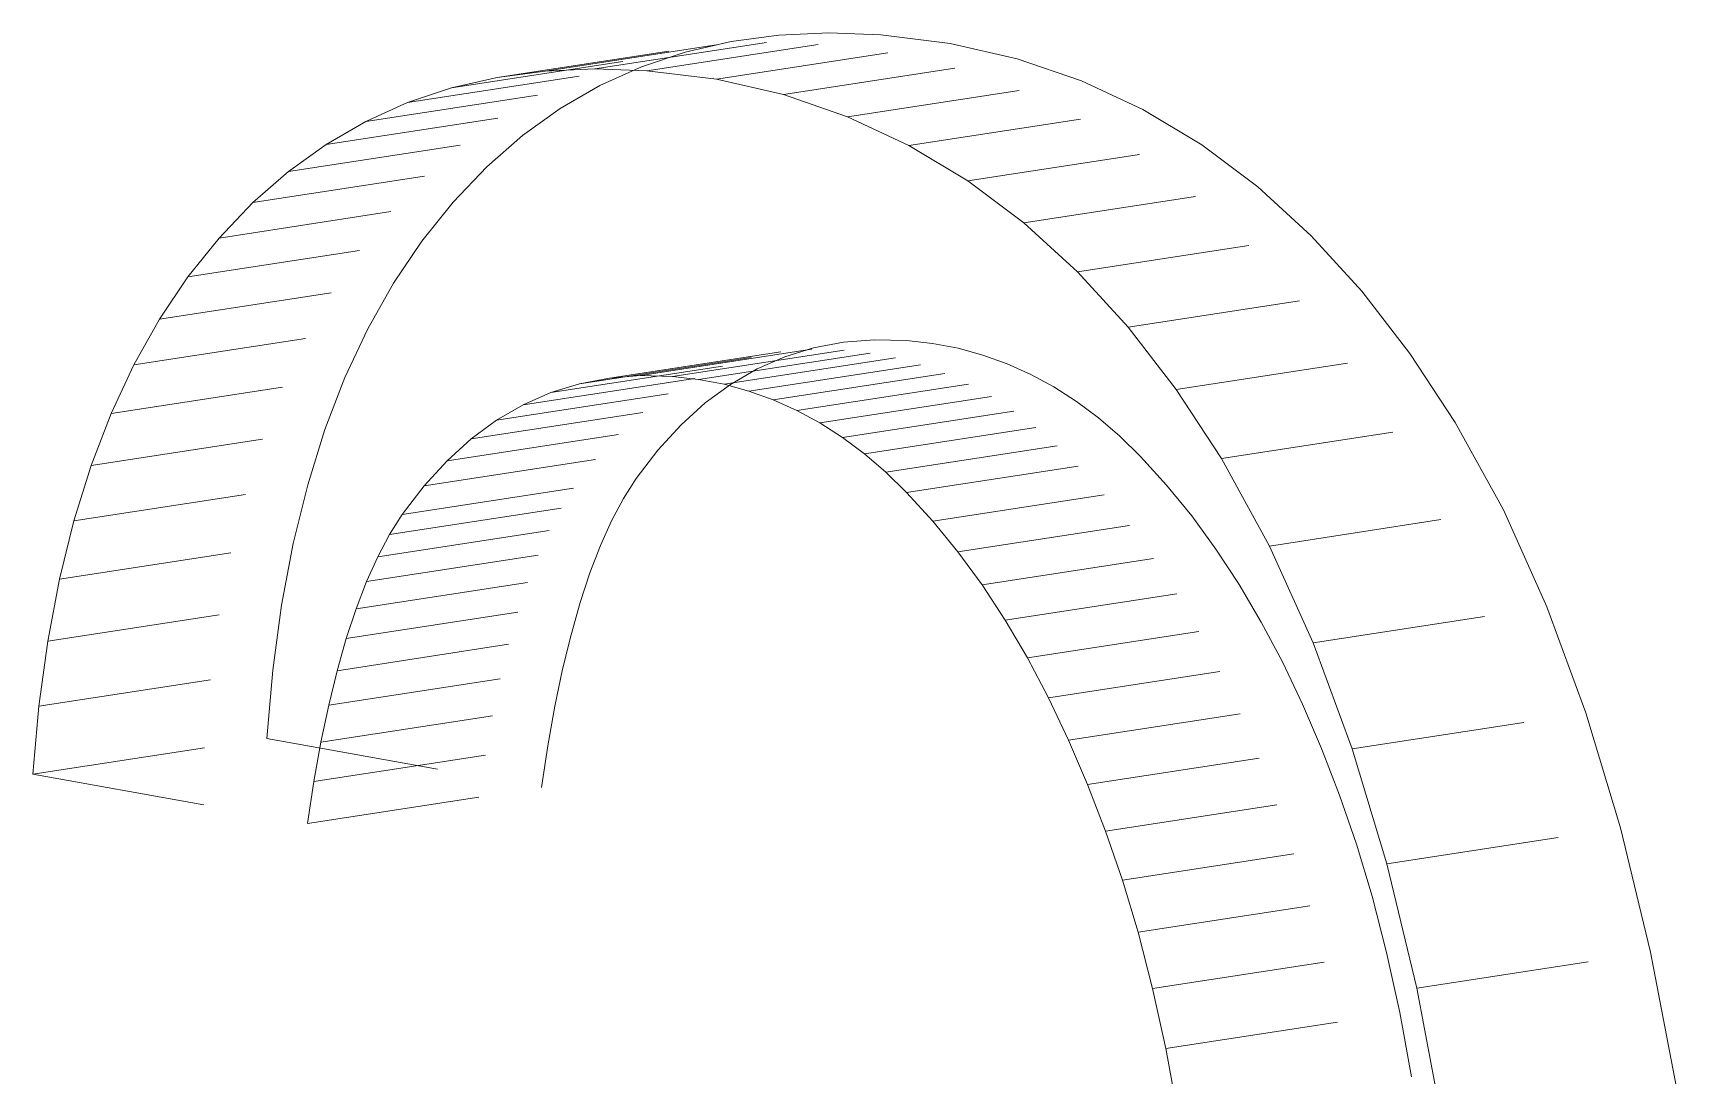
# Model space of a CAD drawing. Extents: x 23 to 417, y 3 to 294.
# Drawn here: x 374.619 to 375.566, y 150.93 to 151.531 of the extents above; entities that cross this region are included whole.
import ezdxf

# ---------------------------------------------------------------- set-up
doc = ezdxf.new("R2010")
doc.units = 0
doc.linetypes.add('DASHED', pattern=[15, 12, -3])
doc.layers.get('0').update_dxf_attribs({"lineweight": 13})

# ---------------------------------------------------------------- blocks, each defined once
blk = doc.blocks.new('BLOCK3535')
at = {"color": 7, "linetype": 'DASHED', "lineweight": 13, "ltscale": 0.006819}
for p, q in [((45.2429, 38.3498), (45.5125, 38.3912)), ((45.2981, 38.3572), (45.5676, 38.3986)), ((45.3555, 38.3598), (45.6251, 38.4012)), ((45.4153, 38.3576), (45.6849, 38.399)), ((45.4956, 38.3477), (45.7651, 38.3891)), ((45.1901, 38.3377), (45.4597, 38.3791)), ((45.5727, 38.33), (45.8422, 38.3714)), ((45.1397, 38.3208), (45.4093, 38.3622)), ((45.0916, 38.2991), (45.3611, 38.3405)), ((45.6467, 38.3046), (45.9162, 38.346)), ((45.0458, 38.2727), (45.3154, 38.3141)), ((45.7175, 38.2715), (45.9871, 38.3129)), ((45.0024, 38.2415), (45.2719, 38.2829)), ((45.7853, 38.2307), (46.0549, 38.2721)), ((44.9613, 38.2056), (45.2308, 38.247)), ((45.85, 38.1822), (46.1195, 38.2236)), ((44.9225, 38.1648), (45.1921, 38.2063)), ((44.8865, 38.1199), (45.1561, 38.1613)), ((45.9115, 38.1259), (46.1811, 38.1673)), ((44.8538, 38.0712), (45.1234, 38.1126)), ((45.9699, 38.062), (46.2395, 38.1034)), ((44.8242, 38.0187), (45.0938, 38.0601)), ((45.408, 38.0062), (45.6776, 38.0476)), ((45.4451, 38.0053), (45.7147, 38.0467)), ((45.3047, 37.9866), (45.5743, 38.028)), ((45.3378, 37.9969), (45.6074, 38.0383)), ((45.3723, 38.0034), (45.6419, 38.0448)), ((45.4751, 38.0019), (45.7447, 38.0433)), ((45.5044, 37.9963), (45.774, 38.0377)), ((45.533, 37.9885), (45.8026, 38.0299)), ((46.0253, 37.9903), (46.2948, 38.0317)), ((45.2729, 37.9726), (45.5424, 38.014)), ((45.561, 37.9785), (45.8306, 38.0199)), ((44.7979, 37.9625), (45.0675, 38.0039)), ((45.2423, 37.9548), (45.5119, 37.9962)), ((45.5883, 37.9662), (45.8579, 38.0076)), ((45.6149, 37.9518), (45.8845, 37.9932)), ((45.2131, 37.9333), (45.4827, 37.9747)), ((45.6408, 37.9351), (45.9104, 37.9765)), ((45.6661, 37.9161), (45.9357, 37.9576)), ((46.0775, 37.9109), (46.347, 37.9523)), ((44.7749, 37.9026), (45.0444, 37.944)), ((45.1852, 37.908), (45.4548, 37.9495)), ((45.6907, 37.895), (45.9603, 37.9364)), ((45.1586, 37.8791), (45.4282, 37.9205)), ((45.7146, 37.8717), (45.9842, 37.9131)), ((44.755, 37.8389), (45.0246, 37.8803)), ((45.1333, 37.8463), (45.4029, 37.8877)), ((45.7448, 37.8387), (46.0144, 37.8801)), ((45.1188, 37.8233), (45.3884, 37.8647)), ((45.1052, 37.7975), (45.3748, 37.8389)), ((45.7739, 37.8032), (46.0435, 37.8446)), ((46.1329, 37.8099), (46.4025, 37.8514)), ((44.7384, 37.7715), (45.0079, 37.8129)), ((45.0923, 37.7689), (45.3619, 37.8103)), ((45.8017, 37.765), (46.0713, 37.8064)), ((45.0802, 37.7375), (45.3498, 37.7789)), ((45.8284, 37.7243), (46.098, 37.7657)), ((45.0689, 37.7033), (45.3385, 37.7447)), ((44.725, 37.7003), (44.9945, 37.7418)), ((46.1831, 37.6984), (46.4527, 37.7398)), ((45.0584, 37.6662), (45.328, 37.7077)), ((45.8539, 37.6809), (46.1235, 37.7223)), ((45.0487, 37.6264), (45.3183, 37.6678)), ((45.8782, 37.6349), (46.1478, 37.6763)), ((44.7148, 37.6255), (44.9843, 37.6669)), ((45.0398, 37.5838), (45.3094, 37.6252)), ((45.9013, 37.5863), (46.1709, 37.6277)), ((46.2282, 37.5763), (46.4977, 37.6177)), ((44.7078, 37.5468), (44.9774, 37.5882)), ((45.0316, 37.5384), (45.3012, 37.5798)), ((45.9232, 37.5351), (46.1928, 37.5765)), ((45.0242, 37.4901), (45.2938, 37.5315)), ((45.9439, 37.4813), (46.2135, 37.5227)), ((46.268, 37.4436), (46.5376, 37.485)), ((45.9635, 37.4249), (46.2331, 37.4663)), ((45.9817, 37.3649), (46.2512, 37.4063)), ((45.9983, 37.3001), (46.2679, 37.3416)), ((46.3026, 37.3003), (46.5722, 37.3417)), ((46.0135, 37.2308), (46.2831, 37.2722))]:
    blk.add_line(p, q, dxfattribs=at)
at = {"color": 7, "linetype": 'DASHED', "lineweight": 13, "ltscale": 0.001354}
for p, q in [((45.5125, 38.3912), (45.4597, 38.3791)), ((45.2429, 38.3498), (45.1901, 38.3377))]:
    blk.add_line(p, q, dxfattribs=at)
at = {"color": 7, "linetype": 'DASHED', "lineweight": 13, "ltscale": 0.001391}
for p, q in [((45.5676, 38.3986), (45.5125, 38.3912)), ((45.2981, 38.3572), (45.2429, 38.3498))]:
    blk.add_line(p, q, dxfattribs=at)
at = {"color": 7, "linetype": 'DASHED', "lineweight": 13, "ltscale": 0.001438}
for p, q in [((45.6251, 38.4012), (45.5676, 38.3986)), ((45.3555, 38.3598), (45.2981, 38.3572))]:
    blk.add_line(p, q, dxfattribs=at)
at = {"color": 7, "linetype": 'DASHED', "lineweight": 13, "ltscale": 0.001496}
for p, q in [((45.6849, 38.399), (45.6251, 38.4012)), ((45.4153, 38.3576), (45.3555, 38.3598))]:
    blk.add_line(p, q, dxfattribs=at)
at = {"color": 7, "linetype": 'DASHED', "lineweight": 13, "ltscale": 0.002021}
for p, q in [((45.7651, 38.3891), (45.6849, 38.399)), ((45.4956, 38.3477), (45.4153, 38.3576)), ((46.1195, 38.2236), (46.0549, 38.2721)), ((45.85, 38.1822), (45.7853, 38.2307))]:
    blk.add_line(p, q, dxfattribs=at)
at = {"color": 7, "linetype": 'DASHED', "lineweight": 13, "ltscale": 0.001978}
for p, q in [((45.8422, 38.3714), (45.7651, 38.3891)), ((45.5727, 38.33), (45.4956, 38.3477)), ((46.0549, 38.2721), (45.9871, 38.3129)), ((45.7853, 38.2307), (45.7175, 38.2715))]:
    blk.add_line(p, q, dxfattribs=at)
at = {"color": 7, "linetype": 'DASHED', "lineweight": 13, "ltscale": 0.00133}
for p, q in [((45.4597, 38.3791), (45.4093, 38.3622)), ((45.1901, 38.3377), (45.1397, 38.3208))]:
    blk.add_line(p, q, dxfattribs=at)
at = {"color": 7, "linetype": 'DASHED', "lineweight": 13, "ltscale": 0.001955}
for p, q in [((45.9162, 38.346), (45.8422, 38.3714)), ((45.6467, 38.3046), (45.5727, 38.33))]:
    blk.add_line(p, q, dxfattribs=at)
at = {"color": 7, "linetype": 'DASHED', "lineweight": 13, "ltscale": 0.001319}
for p, q in [((45.4093, 38.3622), (45.3611, 38.3405)), ((45.1397, 38.3208), (45.0916, 38.2991))]:
    blk.add_line(p, q, dxfattribs=at)
at = {"color": 7, "linetype": 'DASHED', "lineweight": 13, "ltscale": 0.001321}
for p, q in [((45.3611, 38.3405), (45.3154, 38.3141)), ((45.0916, 38.2991), (45.0458, 38.2727))]:
    blk.add_line(p, q, dxfattribs=at)
at = {"color": 7, "linetype": 'DASHED', "lineweight": 13, "ltscale": 0.001956}
for p, q in [((45.9871, 38.3129), (45.9162, 38.346)), ((45.7175, 38.2715), (45.6467, 38.3046))]:
    blk.add_line(p, q, dxfattribs=at)
at = {"color": 7, "linetype": 'DASHED', "lineweight": 13, "ltscale": 0.001337}
for p, q in [((45.3154, 38.3141), (45.2719, 38.2829)), ((45.0458, 38.2727), (45.0024, 38.2415))]:
    blk.add_line(p, q, dxfattribs=at)
at = {"color": 7, "linetype": 'DASHED', "lineweight": 13, "ltscale": 0.001365}
for p, q in [((45.2719, 38.2829), (45.2308, 38.247)), ((45.0024, 38.2415), (44.9613, 38.2056))]:
    blk.add_line(p, q, dxfattribs=at)
at = {"color": 7, "linetype": 'DASHED', "lineweight": 13, "ltscale": 0.001405}
for p, q in [((45.2308, 38.247), (45.1921, 38.2063)), ((44.9613, 38.2056), (44.9225, 38.1648))]:
    blk.add_line(p, q, dxfattribs=at)
at = {"color": 7, "linetype": 'DASHED', "lineweight": 13, "ltscale": 0.002084}
for p, q in [((46.1811, 38.1673), (46.1195, 38.2236)), ((45.9115, 38.1259), (45.85, 38.1822))]:
    blk.add_line(p, q, dxfattribs=at)
at = {"color": 7, "linetype": 'DASHED', "lineweight": 13, "ltscale": 0.00144}
for p, q in [((45.1921, 38.2063), (45.1561, 38.1613)), ((44.9225, 38.1648), (44.8865, 38.1199))]:
    blk.add_line(p, q, dxfattribs=at)
at = {"color": 7, "linetype": 'DASHED', "lineweight": 13, "ltscale": 0.001467}
for p, q in [((45.1561, 38.1613), (45.1234, 38.1126)), ((44.8865, 38.1199), (44.8538, 38.0712))]:
    blk.add_line(p, q, dxfattribs=at)
at = {"color": 7, "linetype": 'DASHED', "lineweight": 13, "ltscale": 0.002166}
for p, q in [((46.2395, 38.1034), (46.1811, 38.1673)), ((45.9699, 38.062), (45.9115, 38.1259))]:
    blk.add_line(p, q, dxfattribs=at)
at = {"color": 7, "linetype": 'DASHED', "lineweight": 13, "ltscale": 0.001505}
for p, q in [((45.1234, 38.1126), (45.0938, 38.0601)), ((44.8538, 38.0712), (44.8242, 38.0187))]:
    blk.add_line(p, q, dxfattribs=at)
at = {"color": 7, "linetype": 'DASHED', "lineweight": 13, "ltscale": 0.002264}
for p, q in [((46.2948, 38.0317), (46.2395, 38.1034)), ((46.0253, 37.9903), (45.9699, 38.062))]:
    blk.add_line(p, q, dxfattribs=at)
at = {"color": 7, "linetype": 'DASHED', "lineweight": 13, "ltscale": 0.001551}
for p, q in [((45.0938, 38.0601), (45.0675, 38.0039)), ((44.8242, 38.0187), (44.7979, 37.9625))]:
    blk.add_line(p, q, dxfattribs=at)
at = {"color": 7, "linetype": 'DASHED', "lineweight": 13, "ltscale": 0.000896429}
for p, q in [((45.6419, 38.0448), (45.6776, 38.0476)), ((45.3723, 38.0034), (45.408, 38.0062))]:
    blk.add_line(p, q, dxfattribs=at)
at = {"color": 7, "linetype": 'DASHED', "lineweight": 13, "ltscale": 0.000926803}
for p, q in [((45.6776, 38.0476), (45.7147, 38.0467)), ((45.408, 38.0062), (45.4451, 38.0053))]:
    blk.add_line(p, q, dxfattribs=at)
at = {"color": 7, "linetype": 'DASHED', "lineweight": 13, "ltscale": 0.00075434}
for p, q in [((45.7147, 38.0467), (45.7447, 38.0433)), ((45.4451, 38.0053), (45.4751, 38.0019))]:
    blk.add_line(p, q, dxfattribs=at)
at = {"color": 7, "linetype": 'DASHED', "lineweight": 13, "ltscale": 0.000869601}
for p, q in [((45.5424, 38.014), (45.5743, 38.028)), ((45.2729, 37.9726), (45.3047, 37.9866))]:
    blk.add_line(p, q, dxfattribs=at)
at = {"color": 7, "linetype": 'DASHED', "lineweight": 13, "ltscale": 0.000867563}
for p, q in [((45.5743, 38.028), (45.6074, 38.0383)), ((45.3047, 37.9866), (45.3378, 37.9969))]:
    blk.add_line(p, q, dxfattribs=at)
at = {"color": 7, "linetype": 'DASHED', "lineweight": 13, "ltscale": 0.000876786}
for p, q in [((45.6074, 38.0383), (45.6419, 38.0448)), ((45.3378, 37.9969), (45.3723, 38.0034))]:
    blk.add_line(p, q, dxfattribs=at)
at = {"color": 7, "linetype": 'DASHED', "lineweight": 13, "ltscale": 0.00074564}
for p, q in [((45.7447, 38.0433), (45.774, 38.0377)), ((45.4751, 38.0019), (45.5044, 37.9963))]:
    blk.add_line(p, q, dxfattribs=at)
at = {"color": 7, "linetype": 'DASHED', "lineweight": 13, "ltscale": 0.000741959}
for p, q in [((45.774, 38.0377), (45.8026, 38.0299)), ((45.5044, 37.9963), (45.533, 37.9885))]:
    blk.add_line(p, q, dxfattribs=at)
at = {"color": 7, "linetype": 'DASHED', "lineweight": 13, "ltscale": 0.000742515}
for p, q in [((45.8026, 38.0299), (45.8306, 38.0199)), ((45.533, 37.9885), (45.561, 37.9785))]:
    blk.add_line(p, q, dxfattribs=at)
at = {"color": 7, "linetype": 'DASHED', "lineweight": 13, "ltscale": 0.002375}
for p, q in [((46.347, 37.9523), (46.2948, 38.0317)), ((46.0775, 37.9109), (46.0253, 37.9903))]:
    blk.add_line(p, q, dxfattribs=at)
at = {"color": 7, "linetype": 'DASHED', "lineweight": 13, "ltscale": 0.000883195}
for p, q in [((45.5119, 37.9962), (45.5424, 38.014)), ((45.2423, 37.9548), (45.2729, 37.9726))]:
    blk.add_line(p, q, dxfattribs=at)
at = {"color": 7, "linetype": 'DASHED', "lineweight": 13, "ltscale": 0.000747909}
for p, q in [((45.8306, 38.0199), (45.8579, 38.0076)), ((45.561, 37.9785), (45.5883, 37.9662))]:
    blk.add_line(p, q, dxfattribs=at)
at = {"color": 7, "linetype": 'DASHED', "lineweight": 13, "ltscale": 0.001606}
for p, q in [((45.0675, 38.0039), (45.0444, 37.944)), ((44.7979, 37.9625), (44.7749, 37.9026))]:
    blk.add_line(p, q, dxfattribs=at)
at = {"color": 7, "linetype": 'DASHED', "lineweight": 13, "ltscale": 0.00090686}
for p, q in [((45.4827, 37.9747), (45.5119, 37.9962)), ((45.2131, 37.9333), (45.2423, 37.9548))]:
    blk.add_line(p, q, dxfattribs=at)
at = {"color": 7, "linetype": 'DASHED', "lineweight": 13, "ltscale": 0.000757387}
for p, q in [((45.8579, 38.0076), (45.8845, 37.9932)), ((45.5883, 37.9662), (45.6149, 37.9518))]:
    blk.add_line(p, q, dxfattribs=at)
at = {"color": 7, "linetype": 'DASHED', "lineweight": 13, "ltscale": 0.000771216}
for p, q in [((45.8845, 37.9932), (45.9104, 37.9765)), ((45.6149, 37.9518), (45.6408, 37.9351))]:
    blk.add_line(p, q, dxfattribs=at)
at = {"color": 7, "linetype": 'DASHED', "lineweight": 13, "ltscale": 0.000941184}
for p, q in [((45.4548, 37.9495), (45.4827, 37.9747)), ((45.1852, 37.908), (45.2131, 37.9333))]:
    blk.add_line(p, q, dxfattribs=at)
at = {"color": 7, "linetype": 'DASHED', "lineweight": 13, "ltscale": 0.000788987}
for p, q in [((45.9104, 37.9765), (45.9357, 37.9576)), ((45.6408, 37.9351), (45.6661, 37.9161))]:
    blk.add_line(p, q, dxfattribs=at)
at = {"color": 7, "linetype": 'DASHED', "lineweight": 13, "ltscale": 0.000810523}
for p, q in [((45.9357, 37.9576), (45.9603, 37.9364)), ((45.6661, 37.9161), (45.6907, 37.895))]:
    blk.add_line(p, q, dxfattribs=at)
at = {"color": 7, "linetype": 'DASHED', "lineweight": 13, "ltscale": 0.002879}
for p, q in [((46.4025, 37.8514), (46.347, 37.9523)), ((46.1329, 37.8099), (46.0775, 37.9109))]:
    blk.add_line(p, q, dxfattribs=at)
at = {"color": 7, "linetype": 'DASHED', "lineweight": 13, "ltscale": 0.001667}
for p, q in [((45.0444, 37.944), (45.0246, 37.8803)), ((44.7749, 37.9026), (44.755, 37.8389))]:
    blk.add_line(p, q, dxfattribs=at)
at = {"color": 7, "linetype": 'DASHED', "lineweight": 13, "ltscale": 0.000983679}
for p, q in [((45.4282, 37.9205), (45.4548, 37.9495)), ((45.1586, 37.8791), (45.1852, 37.908))]:
    blk.add_line(p, q, dxfattribs=at)
at = {"color": 7, "linetype": 'DASHED', "lineweight": 13, "ltscale": 0.00083587}
for p, q in [((45.9603, 37.9364), (45.9842, 37.9131)), ((45.6907, 37.895), (45.7146, 37.8717))]:
    blk.add_line(p, q, dxfattribs=at)
at = {"color": 7, "linetype": 'DASHED', "lineweight": 13, "ltscale": 0.001034}
for p, q in [((45.4029, 37.8877), (45.4282, 37.9205)), ((45.1333, 37.8463), (45.1586, 37.8791))]:
    blk.add_line(p, q, dxfattribs=at)
at = {"color": 7, "linetype": 'DASHED', "lineweight": 13, "ltscale": 0.001118}
for p, q in [((45.9842, 37.9131), (46.0144, 37.8801)), ((45.7146, 37.8717), (45.7448, 37.8387))]:
    blk.add_line(p, q, dxfattribs=at)
at = {"color": 7, "linetype": 'DASHED', "lineweight": 13, "ltscale": 0.001736}
for p, q in [((45.0246, 37.8803), (45.0079, 37.8129)), ((44.755, 37.8389), (44.7384, 37.7715))]:
    blk.add_line(p, q, dxfattribs=at)
at = {"color": 7, "linetype": 'DASHED', "lineweight": 13, "ltscale": 0.000679236}
for p, q in [((45.3884, 37.8647), (45.4029, 37.8877)), ((45.1188, 37.8233), (45.1333, 37.8463))]:
    blk.add_line(p, q, dxfattribs=at)
at = {"color": 7, "linetype": 'DASHED', "lineweight": 13, "ltscale": 0.001148}
for p, q in [((46.0144, 37.8801), (46.0435, 37.8446)), ((45.7448, 37.8387), (45.7739, 37.8032))]:
    blk.add_line(p, q, dxfattribs=at)
at = {"color": 7, "linetype": 'DASHED', "lineweight": 13, "ltscale": 0.000729915}
for p, q in [((45.3748, 37.8389), (45.3884, 37.8647)), ((45.1052, 37.7975), (45.1188, 37.8233))]:
    blk.add_line(p, q, dxfattribs=at)
at = {"color": 7, "linetype": 'DASHED', "lineweight": 13, "ltscale": 0.00078439}
for p, q in [((45.3619, 37.8103), (45.3748, 37.8389)), ((45.0923, 37.7689), (45.1052, 37.7975))]:
    blk.add_line(p, q, dxfattribs=at)
at = {"color": 7, "linetype": 'DASHED', "lineweight": 13, "ltscale": 0.001181}
for p, q in [((46.0435, 37.8446), (46.0713, 37.8064)), ((45.7739, 37.8032), (45.8017, 37.765))]:
    blk.add_line(p, q, dxfattribs=at)
at = {"color": 7, "linetype": 'DASHED', "lineweight": 13, "ltscale": 0.003058}
for p, q in [((46.4527, 37.7398), (46.4025, 37.8514)), ((46.1831, 37.6984), (46.1329, 37.8099))]:
    blk.add_line(p, q, dxfattribs=at)
at = {"color": 7, "linetype": 'DASHED', "lineweight": 13, "ltscale": 0.00181}
for p, q in [((45.0079, 37.8129), (44.9945, 37.7418)), ((44.7384, 37.7715), (44.725, 37.7003))]:
    blk.add_line(p, q, dxfattribs=at)
at = {"color": 7, "linetype": 'DASHED', "lineweight": 13, "ltscale": 0.000841594}
for p, q in [((45.3498, 37.7789), (45.3619, 37.8103)), ((45.0802, 37.7375), (45.0923, 37.7689))]:
    blk.add_line(p, q, dxfattribs=at)
at = {"color": 7, "linetype": 'DASHED', "lineweight": 13, "ltscale": 0.001218}
for p, q in [((46.0713, 37.8064), (46.098, 37.7657)), ((45.8017, 37.765), (45.8284, 37.7243))]:
    blk.add_line(p, q, dxfattribs=at)
at = {"color": 7, "linetype": 'DASHED', "lineweight": 13, "ltscale": 0.000900759}
for p, q in [((45.3385, 37.7447), (45.3498, 37.7789)), ((45.0689, 37.7033), (45.0802, 37.7375))]:
    blk.add_line(p, q, dxfattribs=at)
at = {"color": 7, "linetype": 'DASHED', "lineweight": 13, "ltscale": 0.001258}
for p, q in [((46.098, 37.7657), (46.1235, 37.7223)), ((45.8284, 37.7243), (45.8539, 37.6809))]:
    blk.add_line(p, q, dxfattribs=at)
at = {"color": 7, "linetype": 'DASHED', "lineweight": 13, "ltscale": 0.000962232}
for p, q in [((45.328, 37.7077), (45.3385, 37.7447)), ((45.0584, 37.6662), (45.0689, 37.7033))]:
    blk.add_line(p, q, dxfattribs=at)
at = {"color": 7, "linetype": 'DASHED', "lineweight": 13, "ltscale": 0.00189}
for p, q in [((44.9945, 37.7418), (44.9843, 37.6669)), ((44.725, 37.7003), (44.7148, 37.6255))]:
    blk.add_line(p, q, dxfattribs=at)
at = {"color": 7, "linetype": 'DASHED', "lineweight": 13, "ltscale": 0.003254}
for p, q in [((46.4977, 37.6177), (46.4527, 37.7398)), ((46.2282, 37.5763), (46.1831, 37.6984))]:
    blk.add_line(p, q, dxfattribs=at)
at = {"color": 7, "linetype": 'DASHED', "lineweight": 13, "ltscale": 0.001025}
for p, q in [((45.3183, 37.6678), (45.328, 37.7077)), ((45.0487, 37.6264), (45.0584, 37.6662))]:
    blk.add_line(p, q, dxfattribs=at)
at = {"color": 7, "linetype": 'DASHED', "lineweight": 13, "ltscale": 0.0013}
for p, q in [((46.1235, 37.7223), (46.1478, 37.6763)), ((45.8539, 37.6809), (45.8782, 37.6349))]:
    blk.add_line(p, q, dxfattribs=at)
at = {"color": 7, "linetype": 'DASHED', "lineweight": 13, "ltscale": 0.001089}
for p, q in [((45.3094, 37.6252), (45.3183, 37.6678)), ((45.0398, 37.5838), (45.0487, 37.6264))]:
    blk.add_line(p, q, dxfattribs=at)
at = {"color": 7, "linetype": 'DASHED', "lineweight": 13, "ltscale": 0.001345}
for p, q in [((46.1478, 37.6763), (46.1709, 37.6277)), ((45.8782, 37.6349), (45.9013, 37.5863))]:
    blk.add_line(p, q, dxfattribs=at)
at = {"color": 7, "linetype": 'DASHED', "lineweight": 13, "ltscale": 0.001974}
for p, q in [((44.9843, 37.6669), (44.9774, 37.5882)), ((44.7148, 37.6255), (44.7078, 37.5468))]:
    blk.add_line(p, q, dxfattribs=at)
at = {"color": 7, "linetype": 'DASHED', "lineweight": 13, "ltscale": 0.001154}
for p, q in [((45.3012, 37.5798), (45.3094, 37.6252)), ((45.0316, 37.5384), (45.0398, 37.5838))]:
    blk.add_line(p, q, dxfattribs=at)
at = {"color": 7, "linetype": 'DASHED', "lineweight": 13, "ltscale": 0.001392}
for p, q in [((46.1709, 37.6277), (46.1928, 37.5765)), ((45.9013, 37.5863), (45.9232, 37.5351))]:
    blk.add_line(p, q, dxfattribs=at)
at = {"color": 7, "linetype": 'DASHED', "lineweight": 13, "ltscale": 0.003464}
for p, q in [((46.5376, 37.485), (46.4977, 37.6177)), ((46.268, 37.4436), (46.2282, 37.5763))]:
    blk.add_line(p, q, dxfattribs=at)
at = {"color": 7, "linetype": 'DASHED', "lineweight": 13, "ltscale": 0.008037}
for p, q in [((44.9774, 37.5882), (45.2938, 37.5315)), ((44.7078, 37.5468), (45.0242, 37.4901))]:
    blk.add_line(p, q, dxfattribs=at)
at = {"color": 7, "linetype": 'DASHED', "lineweight": 13, "ltscale": 0.00122}
for p, q in [((45.2938, 37.5315), (45.3012, 37.5798)), ((45.0242, 37.4901), (45.0316, 37.5384))]:
    blk.add_line(p, q, dxfattribs=at)
at = {"color": 7, "linetype": 'DASHED', "lineweight": 13, "ltscale": 0.001441}
for p, q in [((46.1928, 37.5765), (46.2135, 37.5227)), ((45.9232, 37.5351), (45.9439, 37.4813))]:
    blk.add_line(p, q, dxfattribs=at)
at = {"color": 7, "linetype": 'DASHED', "lineweight": 13, "ltscale": 0.001492}
for p, q in [((46.2135, 37.5227), (46.2331, 37.4663)), ((45.9439, 37.4813), (45.9635, 37.4249))]:
    blk.add_line(p, q, dxfattribs=at)
at = {"color": 7, "linetype": 'DASHED', "lineweight": 13, "ltscale": 0.003685}
for p, q in [((46.5722, 37.3417), (46.5376, 37.485)), ((46.3026, 37.3003), (46.268, 37.4436))]:
    blk.add_line(p, q, dxfattribs=at)
at = {"color": 7, "linetype": 'DASHED', "lineweight": 13, "ltscale": 0.001569}
for p, q in [((46.2331, 37.4663), (46.2512, 37.4063)), ((45.9635, 37.4249), (45.9817, 37.3649))]:
    blk.add_line(p, q, dxfattribs=at)
at = {"color": 7, "linetype": 'DASHED', "lineweight": 13, "ltscale": 0.001671}
for p, q in [((46.2512, 37.4063), (46.2679, 37.3416)), ((45.9817, 37.3649), (45.9983, 37.3001))]:
    blk.add_line(p, q, dxfattribs=at)
at = {"color": 7, "linetype": 'DASHED', "lineweight": 13, "ltscale": 0.001775}
for p, q in [((46.2679, 37.3416), (46.2831, 37.2722)), ((45.9983, 37.3001), (46.0135, 37.2308))]:
    blk.add_line(p, q, dxfattribs=at)
at = {"color": 7, "linetype": 'DASHED', "lineweight": 13, "ltscale": 0.003917}
for p, q in [((46.6016, 37.1878), (46.5722, 37.3417)), ((46.332, 37.1464), (46.3026, 37.3003))]:
    blk.add_line(p, q, dxfattribs=at)
at = {"color": 7, "linetype": 'DASHED', "lineweight": 13, "ltscale": 0.001882}
for p, q in [((46.2831, 37.2722), (46.2967, 37.1981)), ((46.0135, 37.2308), (46.0271, 37.1567))]:
    blk.add_line(p, q, dxfattribs=at)

msp = doc.modelspace()

# ---------------------------------------------------------------- block references
at = {"lineweight": 0, "xscale": 0.5, "yscale": 0.5, "zscale": 0.5}
msp.add_blockref('BLOCK3535', (352.26516, 132.33025), dxfattribs=at)

doc.saveas('drawing.dxf')
